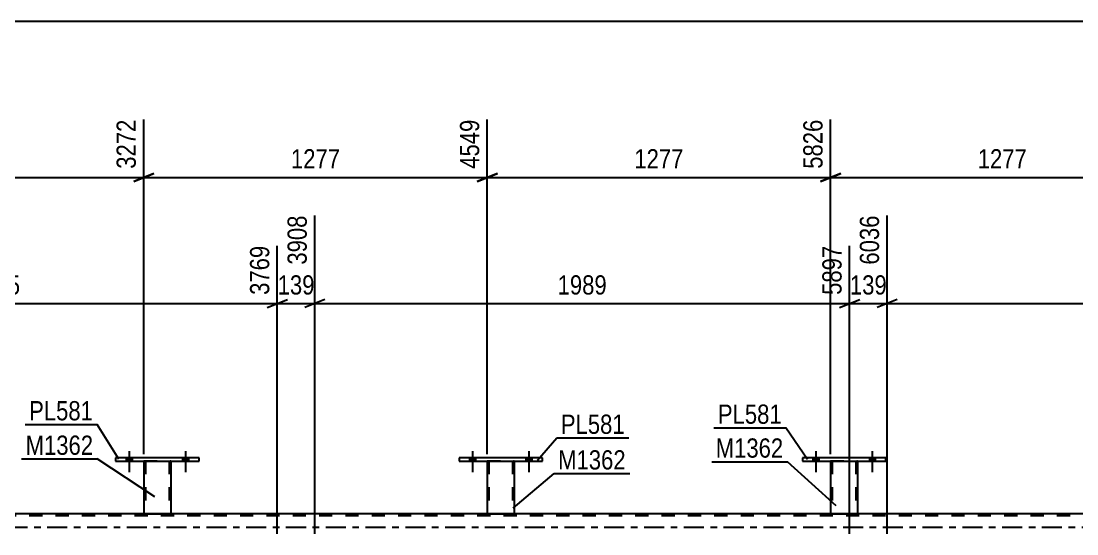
# Model space of a CAD drawing. Header units: millimetres. Extents: x 0 to 841, y 0 to 594.
# Drawn here: x 162 to 319.1, y 436.5 to 512.8 of the extents above; entities that cross this region are included whole.
import ezdxf

# ---------------------------------------------------------------- set-up
doc = ezdxf.new("R2010")
doc.units = ezdxf.units.MM
doc.linetypes.add('DXK_LINE_DOT2', pattern=[3.9198, 1.9599, -1.9599])
doc.linetypes.add('DXK_LINE_DOT3', pattern=[5.9187, 2.979, -0.9799, 0.9799, -0.9799])
doc.styles.add('Arial Narrow', font='ARIALN.TTF', dxfattribs={"height": 0.2})

# ---------------------------------------------------------------- blocks, each defined once
blk = doc.blocks.new('Bolt-103609051-3648 - 3646')
at = {"linetype": 'Continuous'}
for points in [[(228.7, 447.37), (229.58, 447.37), (229.58, 447.85), (228.7, 447.85)], [(237.1, 447.37), (237.98, 447.37), (237.98, 447.85), (237.1, 447.85)]]:
    blk.add_hatch(color=1, dxfattribs=at).paths.add_polyline_path(points)
at = {"color": 1, "linetype": 'Continuous'}
for p, q in [((228.7, 447.85), (228.7, 447.37)), ((229.14, 448.85), (229.14, 445.73)), ((229.58, 447.85), (229.58, 447.37)), ((237.1, 447.85), (237.1, 447.37)), ((237.54, 448.85), (237.54, 445.73)), ((237.98, 447.85), (237.98, 447.37))]:
    blk.add_line(p, q, dxfattribs=at)
blk = doc.blocks.new('Bolt-103609051-3649 - 3646')
at = {"linetype": 'Continuous'}
for points in [[(177.62, 447.37), (178.5, 447.37), (178.5, 447.85), (177.62, 447.85)], [(186.02, 447.37), (186.9, 447.37), (186.9, 447.85), (186.02, 447.85)]]:
    blk.add_hatch(color=1, dxfattribs=at).paths.add_polyline_path(points)
at = {"color": 1, "linetype": 'Continuous'}
for p, q in [((177.62, 447.85), (177.62, 447.37)), ((178.06, 448.85), (178.06, 445.73)), ((178.5, 447.85), (178.5, 447.37)), ((186.02, 447.85), (186.02, 447.37)), ((186.46, 448.85), (186.46, 445.73)), ((186.9, 447.85), (186.9, 447.37))]:
    blk.add_line(p, q, dxfattribs=at)
blk = doc.blocks.new('Bolt-103609051-3650 - 3646')
at = {"linetype": 'Continuous'}
for points in [[(177.62, 447.37), (178.5, 447.37), (178.5, 447.85), (177.62, 447.85)], [(186.02, 447.37), (186.9, 447.37), (186.9, 447.85), (186.02, 447.85)]]:
    blk.add_hatch(color=1, dxfattribs=at).paths.add_polyline_path(points)
at = {"color": 1, "linetype": 'Continuous'}
for p, q in [((177.62, 447.85), (177.62, 447.37)), ((178.06, 448.85), (178.06, 445.73)), ((178.5, 447.85), (178.5, 447.37)), ((186.02, 447.85), (186.02, 447.37)), ((186.46, 448.85), (186.46, 445.73)), ((186.9, 447.85), (186.9, 447.37))]:
    blk.add_line(p, q, dxfattribs=at)
blk = doc.blocks.new('Bolt-103609051-3808 - 3646')
at = {"linetype": 'Continuous'}
for points in [[(228.7, 447.37), (229.58, 447.37), (229.58, 447.85), (228.7, 447.85)], [(237.1, 447.37), (237.98, 447.37), (237.98, 447.85), (237.1, 447.85)]]:
    blk.add_hatch(color=1, dxfattribs=at).paths.add_polyline_path(points)
at = {"color": 1, "linetype": 'Continuous'}
for p, q in [((228.7, 447.85), (228.7, 447.37)), ((229.14, 448.85), (229.14, 445.73)), ((229.58, 447.85), (229.58, 447.37)), ((237.1, 447.85), (237.1, 447.37)), ((237.54, 448.85), (237.54, 445.73)), ((237.98, 447.85), (237.98, 447.37))]:
    blk.add_line(p, q, dxfattribs=at)
blk = doc.blocks.new('Part-103609051-3840 - 3646')
at = {"color": 7, "linetype": 'DXK_LINE_DOT2'}
for p, q in [((180.26, 447.38), (184.26, 447.38)), ((180.26, 447.37), (180.26, 447.38)), ((180.26, 447.38), (180.26, 447.37)), ((180.5, 447.38), (180.5, 439.53)), ((184.02, 447.38), (184.02, 439.53)), ((184.26, 447.38), (184.26, 447.37)), ((184.26, 447.37), (184.26, 447.38)), ((184, 439.53), (183.96, 439.53)), ((183.96, 439.53), (184, 439.53)), ((184.02, 439.53), (184, 439.53)), ((184, 439.53), (184.02, 439.53))]:
    blk.add_line(p, q, dxfattribs=at)
at = {"color": 2, "linetype": 'Continuous'}
for p, q in [((180.26, 447.37), (180.26, 439.53)), ((184.26, 447.37), (184.26, 439.53)), ((180.26, 439.53), (184.26, 439.53))]:
    blk.add_line(p, q, dxfattribs=at)
blk = doc.blocks.new('Bolt-103609051-3806 - 3646')
at = {"linetype": 'Continuous'}
for points in [[(279.78, 447.37), (280.66, 447.37), (280.66, 447.85), (279.78, 447.85)], [(288.18, 447.37), (289.06, 447.37), (289.06, 447.85), (288.18, 447.85)]]:
    blk.add_hatch(color=1, dxfattribs=at).paths.add_polyline_path(points)
at = {"color": 1, "linetype": 'Continuous'}
for p, q in [((279.78, 447.85), (279.78, 447.37)), ((280.22, 448.85), (280.22, 445.73)), ((280.66, 447.85), (280.66, 447.37)), ((288.18, 447.85), (288.18, 447.37)), ((288.62, 448.85), (288.62, 445.73)), ((289.06, 447.85), (289.06, 447.37))]:
    blk.add_line(p, q, dxfattribs=at)
blk = doc.blocks.new('Bolt-103609051-3807 - 3646')
at = {"linetype": 'Continuous'}
for points in [[(279.78, 447.37), (280.66, 447.37), (280.66, 447.85), (279.78, 447.85)], [(288.18, 447.37), (289.06, 447.37), (289.06, 447.85), (288.18, 447.85)]]:
    blk.add_hatch(color=1, dxfattribs=at).paths.add_polyline_path(points)
at = {"color": 1, "linetype": 'Continuous'}
for p, q in [((279.78, 447.85), (279.78, 447.37)), ((280.22, 448.85), (280.22, 445.73)), ((280.66, 447.85), (280.66, 447.37)), ((288.18, 447.85), (288.18, 447.37)), ((288.62, 448.85), (288.62, 445.73)), ((289.06, 447.85), (289.06, 447.37))]:
    blk.add_line(p, q, dxfattribs=at)
blk = doc.blocks.new('Part-103609051-3752 - 3646')
at = {"color": 7, "linetype": 'DXK_LINE_DOT2'}
for p, q in [((282.42, 447.38), (286.42, 447.38)), ((282.42, 447.37), (282.42, 447.38)), ((282.42, 447.38), (282.42, 447.37)), ((282.66, 447.38), (282.66, 439.53)), ((286.18, 447.38), (286.18, 439.53)), ((286.42, 447.38), (286.42, 447.37)), ((286.42, 447.37), (286.42, 447.38)), ((286.12, 439.53), (286.16, 439.53)), ((286.12, 439.53), (286.16, 439.53)), ((286.16, 439.53), (286.18, 439.53)), ((286.16, 439.53), (286.18, 439.53))]:
    blk.add_line(p, q, dxfattribs=at)
at = {"color": 2, "linetype": 'Continuous'}
for p, q in [((282.42, 447.37), (282.42, 439.53)), ((286.42, 447.37), (286.42, 439.53)), ((282.42, 439.53), (286.42, 439.53))]:
    blk.add_line(p, q, dxfattribs=at)
blk = doc.blocks.new('Part-103609051-3825 - 3646')
at = {"color": 2, "linetype": 'Continuous'}
for p, q in [((278.22, 447.85), (278.22, 447.37)), ((290.62, 447.85), (278.22, 447.85)), ((290.62, 447.37), (290.62, 447.85)), ((278.22, 447.37), (290.62, 447.37))]:
    blk.add_line(p, q, dxfattribs=at)
blk = doc.blocks.new('Part-103609051-3830 - 3646')
at = {"color": 7, "linetype": 'DXK_LINE_DOT2'}
for p, q in [((231.34, 447.38), (235.34, 447.38)), ((231.34, 447.37), (231.34, 447.38)), ((231.34, 447.38), (231.34, 447.37)), ((231.58, 447.38), (231.58, 439.53)), ((235.1, 447.38), (235.1, 439.53)), ((235.34, 447.38), (235.34, 447.37)), ((235.34, 447.37), (235.34, 447.38)), ((235.04, 439.53), (235.08, 439.53)), ((235.04, 439.53), (235.08, 439.53)), ((235.08, 439.53), (235.1, 439.53)), ((235.08, 439.53), (235.1, 439.53))]:
    blk.add_line(p, q, dxfattribs=at)
at = {"color": 2, "linetype": 'Continuous'}
for p, q in [((231.34, 447.37), (231.34, 439.53)), ((235.34, 447.37), (235.34, 439.53)), ((231.34, 439.53), (235.34, 439.53))]:
    blk.add_line(p, q, dxfattribs=at)
blk = doc.blocks.new('Part-103609051-3835 - 3646')
at = {"color": 2, "linetype": 'Continuous'}
for p, q in [((227.14, 447.85), (227.14, 447.37)), ((239.54, 447.85), (227.14, 447.85)), ((239.54, 447.37), (239.54, 447.85)), ((227.14, 447.37), (239.54, 447.37))]:
    blk.add_line(p, q, dxfattribs=at)
blk = doc.blocks.new('Part-103609051-3845 - 3646')
at = {"color": 2, "linetype": 'Continuous'}
for p, q in [((176.06, 447.85), (176.06, 447.37)), ((188.46, 447.85), (176.06, 447.85)), ((188.46, 447.37), (188.46, 447.85)), ((176.06, 447.37), (188.46, 447.37))]:
    blk.add_line(p, q, dxfattribs=at)
blk = doc.blocks.new('Part-103609051-4077 - 3646')
at = {"color": 2, "linetype": 'Continuous'}
blk.add_line((486.74, 439.53), (106.7, 439.53), dxfattribs=at)
at = {"color": 7, "linetype": 'DXK_LINE_DOT2'}
blk.add_line((608.1, 439.21), (106.7, 439.21), dxfattribs=at)
at = {"color": 7, "linetype": 'DXK_LINE_DOT3'}
blk.add_line((106.7, 437.53), (608.1, 437.53), dxfattribs=at)
blk = doc.blocks.new('StraightDimension-103609051-6358 - 5463')
at = {"color": 7, "linetype": 'Continuous'}
blk.add_line((64.14, 512.8), (771.24, 512.8), dxfattribs=at)
blk = doc.blocks.new('StraightDimension-103609051-13832 - 3646')
at = {"color": 7, "linetype": 'Continuous'}
for p, q in [((290.82, 436.53), (290.82, 483.89)), ((285.25, 436.53), (285.25, 479.39)), ((283.75, 470.18), (286.75, 471.38)), ((292.32, 471.38), (289.32, 470.18)), ((285.25, 470.78), (290.82, 470.78))]:
    blk.add_line(p, q, dxfattribs=at)
at = {"color": 0}
blk.add_wipeout([(291.38, 471.53), (291.38, 475.73), (284.69, 475.73), (284.69, 471.53)], dxfattribs=at)
at = {"color": 3, "style": 'Arial Narrow'}
blk.add_text('139', height=2.863, dxfattribs=at).set_placement((285.29, 472.13))
at = {"color": 0, "linetype": 'Continuous'}
blk.add_wipeout([(290.22, 484.49), (286.02, 484.49), (286.02, 475.98), (290.22, 475.98)], dxfattribs=at)
at = {"color": 3, "linetype": 'Continuous', "style": 'Arial Narrow'}
blk.add_text('6036', height=2.863, rotation=90.0002, dxfattribs=at).set_placement((289.62, 476.58))
blk = doc.blocks.new('StraightDimension-103609051-13834 - 3646')
at = {"color": 7, "linetype": 'Continuous'}
for p, q in [((205.69, 436.53), (205.69, 483.89)), ((200.11, 436.53), (200.11, 479.39)), ((198.61, 470.18), (201.61, 471.38)), ((207.19, 471.38), (204.19, 470.18)), ((200.11, 470.78), (205.69, 470.78))]:
    blk.add_line(p, q, dxfattribs=at)
at = {"color": 0}
blk.add_wipeout([(206.24, 471.53), (206.24, 475.73), (199.56, 475.73), (199.56, 471.53)], dxfattribs=at)
at = {"color": 3, "style": 'Arial Narrow'}
blk.add_text('139', height=2.863, dxfattribs=at).set_placement((200.16, 472.13))
at = {"color": 0, "linetype": 'Continuous'}
blk.add_wipeout([(205.09, 484.49), (200.89, 484.49), (200.89, 475.98), (205.09, 475.98)], dxfattribs=at)
at = {"color": 3, "linetype": 'Continuous', "style": 'Arial Narrow'}
blk.add_text('3908', height=2.863, rotation=90.0002, dxfattribs=at).set_placement((204.49, 476.58))
blk = doc.blocks.new('StraightDimension-103609051-13831 - 3646')
at = {"color": 7, "linetype": 'Continuous'}
for p, q in [((290.82, 436.53), (290.82, 483.89)), ((370.38, 436.53), (370.38, 479.39)), ((292.32, 471.38), (289.32, 470.18)), ((368.88, 470.18), (371.88, 471.38)), ((290.82, 470.78), (370.38, 470.78))]:
    blk.add_line(p, q, dxfattribs=at)
at = {"color": 0, "linetype": 'Continuous'}
blk.add_wipeout([(369.78, 479.99), (365.58, 479.99), (365.58, 471.48), (369.78, 471.48)], dxfattribs=at)
at = {"color": 0}
blk.add_wipeout([(334.86, 471.53), (334.86, 475.73), (326.35, 475.73), (326.35, 471.53)], dxfattribs=at)
at = {"color": 3, "linetype": 'Continuous', "style": 'Arial Narrow'}
blk.add_text('8025', height=2.863, rotation=90.0002, dxfattribs=at).set_placement((369.18, 472.08))
at = {"color": 3, "style": 'Arial Narrow'}
blk.add_text('1989', height=2.863, dxfattribs=at).set_placement((326.95, 472.13))
blk = doc.blocks.new('StraightDimension-103609051-13833 - 3646')
at = {"color": 7, "linetype": 'Continuous'}
for p, q in [((205.69, 436.53), (205.69, 483.89)), ((285.25, 436.53), (285.25, 479.39)), ((207.19, 471.38), (204.19, 470.18)), ((283.75, 470.18), (286.75, 471.38)), ((205.69, 470.78), (285.25, 470.78))]:
    blk.add_line(p, q, dxfattribs=at)
at = {"color": 0, "linetype": 'Continuous'}
blk.add_wipeout([(284.65, 479.99), (280.45, 479.99), (280.45, 471.48), (284.65, 471.48)], dxfattribs=at)
at = {"color": 0}
blk.add_wipeout([(249.72, 471.53), (249.72, 475.73), (241.21, 475.73), (241.21, 471.53)], dxfattribs=at)
at = {"color": 3, "linetype": 'Continuous', "style": 'Arial Narrow'}
blk.add_text('5897', height=2.863, rotation=90.0002, dxfattribs=at).set_placement((284.05, 472.08))
at = {"color": 3, "style": 'Arial Narrow'}
blk.add_text('1989', height=2.863, dxfattribs=at).set_placement((241.81, 472.13))
blk = doc.blocks.new('StraightDimension-103609051-13835 - 3646')
at = {"color": 7, "linetype": 'Continuous'}
for p, q in [((116.3, 436.53), (116.3, 479.39)), ((200.11, 436.53), (200.11, 479.39)), ((117.8, 471.38), (114.8, 470.18)), ((198.61, 470.18), (201.61, 471.38)), ((116.3, 470.78), (200.11, 470.78))]:
    blk.add_line(p, q, dxfattribs=at)
at = {"color": 0, "linetype": 'Continuous'}
blk.add_wipeout([(199.51, 479.99), (195.31, 479.99), (195.31, 471.48), (199.51, 471.48)], dxfattribs=at)
at = {"color": 0}
blk.add_wipeout([(162.46, 471.53), (162.46, 475.73), (153.95, 475.73), (153.95, 471.53)], dxfattribs=at)
at = {"color": 3, "linetype": 'Continuous', "style": 'Arial Narrow'}
blk.add_text('3769', height=2.863, rotation=90.0002, dxfattribs=at).set_placement((198.91, 472.08))
at = {"color": 3, "style": 'Arial Narrow'}
blk.add_text('2095', height=2.863, dxfattribs=at).set_placement((154.55, 472.13))
blk = doc.blocks.new('StraightDimension-103609051-14128 - 3646')
at = {"color": 7, "linetype": 'Continuous'}
for p, q in [((282.42, 448.38), (282.42, 498.15)), ((333.5, 448.38), (333.5, 498.15)), ((283.92, 490.14), (280.92, 488.94)), ((332, 488.94), (335, 490.14)), ((282.42, 489.54), (333.5, 489.54))]:
    blk.add_line(p, q, dxfattribs=at)
at = {"color": 0, "linetype": 'Continuous'}
blk.add_wipeout([(332.9, 498.75), (328.7, 498.75), (328.7, 490.24), (332.9, 490.24)], dxfattribs=at)
at = {"color": 0}
blk.add_wipeout([(312.21, 490.29), (312.21, 494.49), (303.7, 494.49), (303.7, 490.29)], dxfattribs=at)
at = {"color": 3, "linetype": 'Continuous', "style": 'Arial Narrow'}
blk.add_text('7103', height=2.863, rotation=90.0002, dxfattribs=at).set_placement((332.3, 490.84))
at = {"color": 3, "style": 'Arial Narrow'}
blk.add_text('1277', height=2.863, dxfattribs=at).set_placement((304.3, 490.89))
blk = doc.blocks.new('StraightDimension-103609051-14129 - 3646')
at = {"color": 7, "linetype": 'Continuous'}
for p, q in [((231.34, 448.38), (231.34, 498.15)), ((282.42, 448.38), (282.42, 498.15)), ((232.84, 490.14), (229.84, 488.94)), ((280.92, 488.94), (283.92, 490.14)), ((231.34, 489.54), (282.42, 489.54))]:
    blk.add_line(p, q, dxfattribs=at)
at = {"color": 0, "linetype": 'Continuous'}
blk.add_wipeout([(281.82, 498.75), (277.62, 498.75), (277.62, 490.24), (281.82, 490.24)], dxfattribs=at)
at = {"color": 0}
blk.add_wipeout([(261.13, 490.29), (261.13, 494.49), (252.62, 494.49), (252.62, 490.29)], dxfattribs=at)
at = {"color": 3, "linetype": 'Continuous', "style": 'Arial Narrow'}
blk.add_text('5826', height=2.863, rotation=90.0002, dxfattribs=at).set_placement((281.22, 490.84))
at = {"color": 3, "style": 'Arial Narrow'}
blk.add_text('1277', height=2.863, dxfattribs=at).set_placement((253.22, 490.89))
blk = doc.blocks.new('StraightDimension-103609051-14130 - 3646')
at = {"color": 7, "linetype": 'Continuous'}
for p, q in [((180.26, 448.38), (180.26, 498.15)), ((231.34, 448.38), (231.34, 498.15)), ((181.76, 490.14), (178.76, 488.94)), ((229.84, 488.94), (232.84, 490.14)), ((180.26, 489.54), (231.34, 489.54))]:
    blk.add_line(p, q, dxfattribs=at)
at = {"color": 0, "linetype": 'Continuous'}
blk.add_wipeout([(230.74, 498.75), (226.54, 498.75), (226.54, 490.24), (230.74, 490.24)], dxfattribs=at)
at = {"color": 0}
blk.add_wipeout([(210.05, 490.29), (210.05, 494.49), (201.54, 494.49), (201.54, 490.29)], dxfattribs=at)
at = {"color": 3, "linetype": 'Continuous', "style": 'Arial Narrow'}
blk.add_text('4549', height=2.863, rotation=90.0002, dxfattribs=at).set_placement((230.14, 490.84))
at = {"color": 3, "style": 'Arial Narrow'}
blk.add_text('1277', height=2.863, dxfattribs=at).set_placement((202.14, 490.89))
blk = doc.blocks.new('StraightDimension-103609051-14131 - 3646')
at = {"color": 7, "linetype": 'Continuous'}
for p, q in [((129.18, 448.38), (129.18, 498.15)), ((180.26, 448.38), (180.26, 498.15)), ((130.68, 490.14), (127.68, 488.94)), ((178.76, 488.94), (181.76, 490.14)), ((129.18, 489.54), (180.26, 489.54))]:
    blk.add_line(p, q, dxfattribs=at)
at = {"color": 0, "linetype": 'Continuous'}
blk.add_wipeout([(179.66, 498.75), (175.46, 498.75), (175.46, 490.24), (179.66, 490.24)], dxfattribs=at)
at = {"color": 0}
blk.add_wipeout([(158.97, 490.29), (158.97, 494.49), (150.46, 494.49), (150.46, 490.29)], dxfattribs=at)
at = {"color": 3, "linetype": 'Continuous', "style": 'Arial Narrow'}
blk.add_text('3272', height=2.863, rotation=90.0002, dxfattribs=at).set_placement((179.06, 490.84))
at = {"color": 3, "style": 'Arial Narrow'}
blk.add_text('1277', height=2.863, dxfattribs=at).set_placement((151.06, 490.89))
blk = doc.blocks.new('Mark-103609051-3748 - 3646')
at = {"color": 0}
blk.add_wipeout([(275.38, 447.87), (275.38, 450.87), (265.33, 450.87), (265.33, 447.87)], dxfattribs=at)
blk.add_wipeout([(275.38, 447.87), (275.38, 450.87), (265.33, 450.87), (265.33, 447.87)], dxfattribs=at)
at = {"color": 30, "linetype": 'Continuous'}
for p in [(264.73, 447.27), (283.26, 440.7)]:
    blk.add_line(p, (275.98, 447.27), dxfattribs=at)
at = {"color": 3, "style": 'Arial Narrow'}
blk.add_text('M1362', height=2.863, dxfattribs=at).set_placement((265.33, 447.87))
blk = doc.blocks.new('Mark-103609051-3821 - 3646')
at = {"color": 0}
blk.add_wipeout([(275.15, 452.91), (275.15, 455.91), (265.65, 455.91), (265.65, 452.91)], dxfattribs=at)
blk.add_wipeout([(275.15, 452.91), (275.15, 455.91), (265.65, 455.91), (265.65, 452.91)], dxfattribs=at)
at = {"color": 30, "linetype": 'Continuous'}
for p in [(265.05, 452.31), (278.97, 447.62)]:
    blk.add_line(p, (275.75, 452.31), dxfattribs=at)
at = {"color": 3, "style": 'Arial Narrow'}
blk.add_text('PL581', height=2.863, dxfattribs=at).set_placement((265.65, 452.91))
blk = doc.blocks.new('Mark-103609051-3826 - 3646')
at = {"color": 0}
blk.add_wipeout([(251.95, 446.11), (251.95, 449.11), (241.89, 449.11), (241.89, 446.11)], dxfattribs=at)
blk.add_wipeout([(251.95, 446.11), (251.95, 449.11), (241.89, 449.11), (241.89, 446.11)], dxfattribs=at)
at = {"color": 30, "linetype": 'Continuous'}
for p, q in [((235.18, 440.36), (241.29, 445.51)), ((241.29, 445.51), (252.55, 445.51))]:
    blk.add_line(p, q, dxfattribs=at)
at = {"color": 3, "style": 'Arial Narrow'}
blk.add_text('M1362', height=2.863, dxfattribs=at).set_placement((241.89, 446.11))
blk = doc.blocks.new('Mark-103609051-3831 - 3646')
at = {"color": 0}
blk.add_wipeout([(251.8, 451.41), (251.8, 454.41), (242.29, 454.41), (242.29, 451.41)], dxfattribs=at)
blk.add_wipeout([(251.8, 451.41), (251.8, 454.41), (242.29, 454.41), (242.29, 451.41)], dxfattribs=at)
at = {"color": 30, "linetype": 'Continuous'}
for p, q in [((238.82, 447.49), (241.69, 450.81)), ((241.69, 450.81), (252.4, 450.81))]:
    blk.add_line(p, q, dxfattribs=at)
at = {"color": 3, "style": 'Arial Narrow'}
blk.add_text('PL581', height=2.863, dxfattribs=at).set_placement((242.29, 451.41))
blk = doc.blocks.new('Mark-103609051-3836 - 3646')
at = {"color": 0}
blk.add_wipeout([(172.73, 448.29), (172.73, 451.29), (162.67, 451.29), (162.67, 448.29)], dxfattribs=at)
blk.add_wipeout([(172.73, 448.29), (172.73, 451.29), (162.67, 451.29), (162.67, 448.29)], dxfattribs=at)
at = {"color": 30, "linetype": 'Continuous'}
for p in [(162.07, 447.69), (181.87, 442.02)]:
    blk.add_line(p, (173.33, 447.69), dxfattribs=at)
at = {"color": 3, "style": 'Arial Narrow'}
blk.add_text('M1362', height=2.863, dxfattribs=at).set_placement((162.67, 448.29))
blk = doc.blocks.new('Mark-103609051-3841 - 3646')
at = {"color": 0}
blk.add_wipeout([(172.7, 453.42), (172.7, 456.42), (163.19, 456.42), (163.19, 453.42)], dxfattribs=at)
blk.add_wipeout([(172.7, 453.42), (172.7, 456.42), (163.19, 456.42), (163.19, 453.42)], dxfattribs=at)
at = {"color": 30, "linetype": 'Continuous'}
for p in [(162.59, 452.82), (176.54, 447.65)]:
    blk.add_line(p, (173.3, 452.82), dxfattribs=at)
at = {"color": 3, "style": 'Arial Narrow'}
blk.add_text('PL581', height=2.863, dxfattribs=at).set_placement((163.19, 453.42))

msp = doc.modelspace()

# ---------------------------------------------------------------- block references
for name in ['StraightDimension-103609051-6358 - 5463', 'Part-103609051-3845 - 3646', 'Bolt-103609051-3649 - 3646', 'Bolt-103609051-3650 - 3646', 'Part-103609051-3835 - 3646', 'Bolt-103609051-3648 - 3646', 'Bolt-103609051-3808 - 3646', 'Part-103609051-3825 - 3646', 'Bolt-103609051-3806 - 3646', 'Bolt-103609051-3807 - 3646', 'Part-103609051-3840 - 3646', 'Part-103609051-3830 - 3646', 'Part-103609051-3752 - 3646', 'Part-103609051-4077 - 3646']:
    msp.add_blockref(name, (0, 0))

# ---------------------------------------------------------------- next in the draw order: block references
for name in ['StraightDimension-103609051-13834 - 3646', 'StraightDimension-103609051-13832 - 3646']:
    msp.add_blockref(name, (0, 0))

# ---------------------------------------------------------------- next in the draw order: block references
for name in ['StraightDimension-103609051-13833 - 3646', 'StraightDimension-103609051-13831 - 3646', 'StraightDimension-103609051-13835 - 3646']:
    msp.add_blockref(name, (0, 0))

# ---------------------------------------------------------------- next in the draw order: block references
msp.add_blockref('StraightDimension-103609051-14128 - 3646', (0, 0))

# ---------------------------------------------------------------- next in the draw order: block references
msp.add_blockref('StraightDimension-103609051-14129 - 3646', (0, 0))

# ---------------------------------------------------------------- next in the draw order: block references
for name in ['StraightDimension-103609051-14130 - 3646', 'Mark-103609051-3748 - 3646', 'Mark-103609051-3826 - 3646']:
    msp.add_blockref(name, (0, 0))

# ---------------------------------------------------------------- next in the draw order: block references
for name in ['StraightDimension-103609051-14131 - 3646', 'Mark-103609051-3821 - 3646', 'Mark-103609051-3831 - 3646']:
    msp.add_blockref(name, (0, 0))

# ---------------------------------------------------------------- next in the draw order: block references
msp.add_blockref('Mark-103609051-3836 - 3646', (0, 0))

# ---------------------------------------------------------------- next in the draw order: block references
msp.add_blockref('Mark-103609051-3841 - 3646', (0, 0))

doc.saveas('drawing.dxf')
